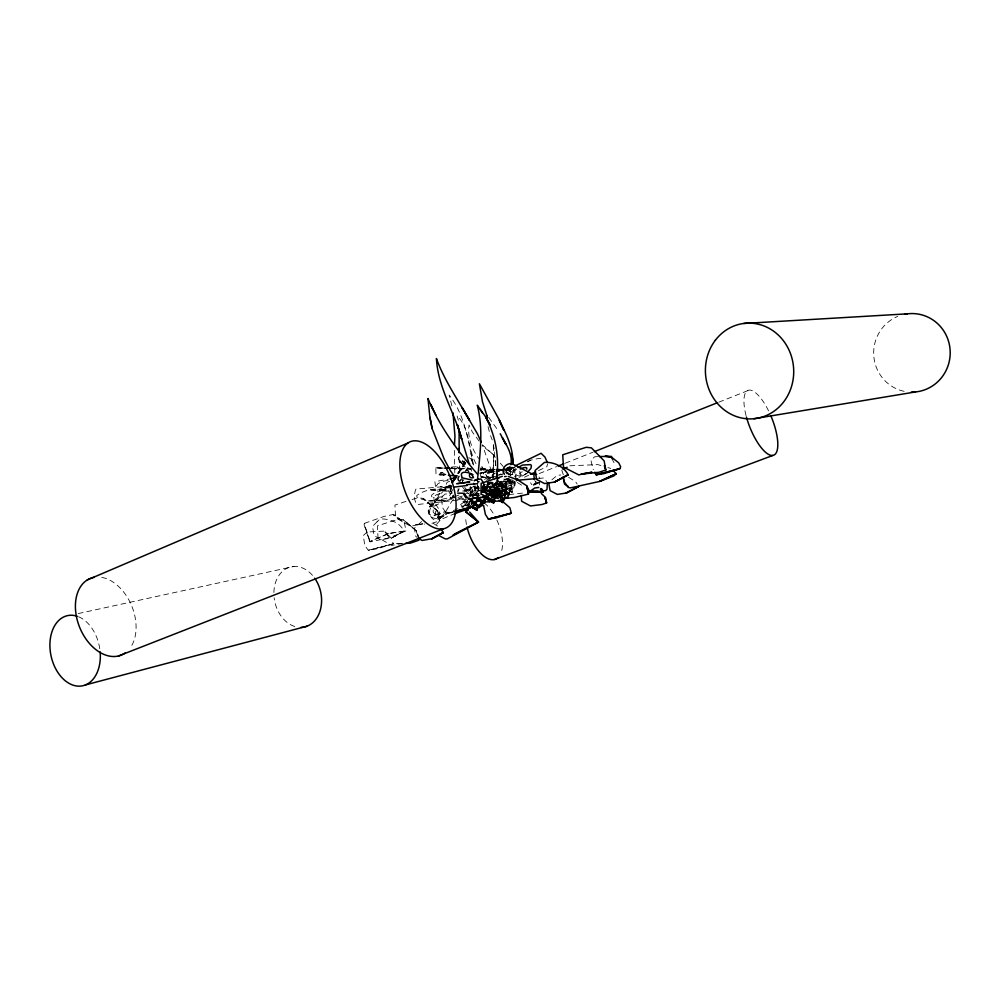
<?xml version="1.0" encoding="UTF-8"?>
<svg xmlns="http://www.w3.org/2000/svg" width="1000" height="1000" viewBox="0 0 1000 1000"><rect width="100%" height="100%" fill="white"/><g stroke="black" fill="none" stroke-linecap="round" stroke-linejoin="round"><path stroke-width="0.75" stroke-dasharray="5 3.75" d="M502.325 486.85L502.325 490.15L500.363 496.075L495.363 493.075L493.125 489.862L500.438 494.25L500.363 496.075L495.363 493.075L498.013 490.25L497.312 487.15L502.325 486.85L501.812 492.525M495.1 499.462L494.963 497.975L487.775 493.537L491.962 490.825L500.875 490.3L500.875 493.55L498.95 499.363M498.088 477.875L497.075 487.863L494.175 494.938L484.263 488.963L482.75 486.825M494.025 495.875L493 494L495.513 491.35L499.338 491.925L497.375 497.863L492.362 494.85L495.025 492.013L494.325 488.913L499.35 488.612L498.837 494.3L497.375 497.863L492.362 494.85L490.112 491.625L497.312 487.15L498.512 489.588L502.325 490.15L500.438 494.25M453.837 498.125L453.725 496.325M493.725 501.175L495.588 497.15L495.613 493.9L490.7 494.2L487.612 496.188M496.613 476.737L491.15 475.887L488.812 474.062L489.55 472.262L494.25 470.637L486.337 473.413L486.825 476.262L489.913 477.45M510.35 480.112L502.537 483.612L492.55 486.3L493.713 456.825L493.325 475.5L492.925 466.75M485.05 496.175L489.25 493.462L494.275 493.162L493.75 498.837M490.262 489.875L489.75 495.588L490.262 489.875L485.225 490.175L481 492.912M487.463 483.925L486.425 495.163L487.463 483.925L484.625 484.1M454.775 472.9L454.363 449.338M510.487 475.325L510.825 466.213M469.562 501.525L469.487 504.812L465.737 504.25L464.613 501.825L460.462 504.5L462.738 507.65M487.512 490.988L485.45 487.225L490.462 481.987L498.075 483.1L494.275 491.287L494.175 494.938L484.263 488.963L489.525 483.338L496.788 484.875L497.075 487.863M495.613 493.9L495 499.725L496.45 496.188L496.962 490.525L496.45 496.188M510.112 471.587L511.262 468.275L513.05 467.5L515.4 468.325L511.138 472.163L507.362 468.05L509.862 466.213M473.85 485.975L475.35 488.925L475.3 486.4M492.55 486.3L500.387 482.55L509.825 479.825M512.337 488.75L512.137 492.4L502.188 486.463L497.762 480.075L503.512 484.712L512.337 488.75L515.438 481.962M458.25 473.275L464.462 464.263L464.637 462.275L464.888 463.45C463.175 470 461.175 464.188 464.588 462.287M471.163 489.125L469.688 488.038C472.225 484.7 471.087 491.962 470.325 487.25M496.125 482.7L496.388 479.9M458.188 491.675L458.113 488.537M459.75 460.988L459.375 462.15L460.087 460.887L462.088 463.2L459.338 462.188L462.038 463.212M457.45 473.387L459.675 470.513L459.338 474.125M452.15 492.812L451.138 491.85C440.188 486.825 426.55 488.587 416.775 495.45L416.838 496.812L419.5 498.562L428.162 500.962L447.075 500.412L451.35 498.925L453.263 495.45M444.762 491.062C442.575 485.75 454.25 483.5 450.975 490.225L448.688 491.475L444.762 491.062L448.325 488.8L450.975 490.225M476.763 499.162L477.388 495.012L472.362 495.312L469.212 497.35M494.275 493.162L493.612 497.312L489.963 496.55M497.663 479.338L496.788 484.875L492.438 493.775M499.35 488.612L498.837 494.3M500.875 490.3L500.375 495.875M505.913 483.162L504.9 494.35L505.913 483.162L496.025 483.75L487.75 489.1L492.188 495.425L498.075 499.012M504.075 497.562L504.738 493.5L499.837 493.8L495.737 496.45L497.2 498.537M506.25 490.125L505.737 495.775L506.25 490.125L501.262 490.425L497.088 493.125L500.975 497.337L497.088 493.125M500.712 492.013L504.538 496.163L500.712 492.013L504.825 489.35L509.738 489.062L509.237 494.625L507.812 498.1M511.337 485.6L510.825 491.25L509.375 494.8L504.375 491.8L502.15 488.6L506.337 485.9L511.337 485.6L510.825 491.25M515.1 479.637L516.013 474.113L506.075 474.712M462.95 479.812L462.55 480.8A2.475 1.25 72.1 0 1 462.463 481.1M483.787 484.55L482.575 486.975M492.013 482.775L491.15 483.913L488.225 483.338M509.237 494.625L509.738 489.062M506.887 478.4L507.438 480.863L502.188 486.463L512.137 492.4L516.062 480.613M471.763 461.25L471.05 458.9L468.688 457.55M471.637 499.575L473.4 492.512L478.013 483.612M483.688 492.738L489.075 480.9M491.65 499.938L493.462 492.863L498.088 483.95L505.662 489.075L509.038 495.812L502.425 491.388L493.462 487.375L494.95 483.288L498.088 483.95M459.738 470.675L458.25 473.1M539.4 484.925L539.888 481.087M462.663 467L466.512 461.15M463.35 461.213L463.55 462.975L465.525 464.225L464.225 461.037M482.925 485.588L481.975 488.288L490.85 492.262L497.35 496.65L493.925 498.837M477.975 496L470.4 494.812L473.875 485.712M481.775 490.962L484.288 484.425M501.438 487.325L502.425 491.388L497.9 496.35L490.312 495.163L494.95 483.288L505.662 489.075L500.337 494.613L500.725 498.438M490.312 495.163L493.462 487.375M470.4 494.812L473.612 487.038L478.713 489.325M539.175 482.337L533.575 485.675L531.763 484.9L530.612 482.75M504.375 497.5L506.25 493.413L502.45 492.863L499.975 495.475L502.175 496.488M492.337 500.588L494.25 496.475L490.425 495.913L489.25 493.462M493.888 500.163L496.95 493.825L493.137 493.263L490.65 495.887L491.662 497.75M486.125 493.175L487.388 490.462L482.85 489.787M488.312 497.337L490.238 493.2L486.4 492.638L485.225 490.175L485.938 493.288L489.613 494.062L487.962 497.438M467.35 508.925L468.963 505.613L462.863 501.688L466.012 499.65M494.125 499.137L496.3 494.675L492.663 493.913L490.9 495.788M496.488 497.275L498.688 492.775L495.025 492.013M499.475 495.487L501.662 491.012L498.013 490.25M498.075 498.775L500.225 494.387L496.637 493.638L494.038 496.413L497.85 498.725M508.462 494.212L510.65 489.75L507.013 488.988L504.375 491.8L509.375 494.8L509.475 492.975L502.15 488.6M510.312 491.25L514.65 482.388L507.438 480.863M453.35 497.262L453.638 495.575M429.837 506.662L431.05 505.863C434.762 507.113 437.875 513.938 433.462 516.175L430.962 515.513L429.087 513.413L428.562 509.6L429.387 506.987L434.7 502.713L439.7 510.425L439.712 512.7L438.188 514.35L433.462 516.175M482.512 492.475L486.438 484.9L493.963 489.975L497.35 496.65M448.175 512.7C444.275 509.888 434.913 514.85 437.962 519.825L448.263 512.55L437.863 519.837L448.175 512.7L439.2 514M441.2 472.562L445.925 474.5L445.087 473.363C439.125 469.538 436.375 478.812 445.925 474.5L440.025 474.9L445.75 474.588M437.962 519.825L438.95 516.325L438.188 515.438M462.512 460.45L463.55 462.975M492.887 471.438C496.763 463.475 469.462 479.95 492.887 471.438L494.062 469.625L493.462 470.55M465.412 471.55L470.175 463.825M521.163 474.738L519.888 474L520.938 472.3L523.05 471.6M514.95 481.15L514.725 481.463A10.263 0.963 -18.8 0 1 510.962 483.325L504.613 485.637A8.025 0.75 -18.8 0 1 499.363 487.062L498.263 486.763A10.25 0.963 -18.9 0 1 502 484.888L508.4 482.562A8.025 0.75 -18.9 0 1 513.688 481.138M452.875 489.438L449.325 495.875L451.587 499.137L453.95 496.438M505.613 479.025L504.787 479.9L504.05 478.85M458.488 473.237L461 469.438M458.225 473.65L465.725 462.337M453.413 499.387C447.825 505.325 443.8 522.175 432.375 517.675C427.788 515.55 426.788 508.95 430.387 505.462L447.262 486.712L450.112 484.9M457.5 491.4L459.275 488.875M442.675 496.587L439.137 497.212L434.925 502.075L433.363 497.262L435.913 495.037L440.05 493.4L442.675 496.587L441.75 497.762M533.575 485.675L535.475 483.075L535.375 481.512M434.925 502.075L439.137 497.212L434.925 502.075L437.062 499.263M500.825 473.925L496.688 475.95L492.925 474.263L494.787 473.113M508.488 473.8C507.212 471.163 512.888 476.613 508.775 474.075M436.55 524.375L440.725 519.525L454.438 513.775M494.162 488L503.05 484.012L512.05 481.725L505.45 484.875L494.487 488.113L490.225 482.163M515.788 468.562L513.038 472.088L513.05 476.087M493.2 497.325L500.15 492.875L493.537 488.425L484.513 484.387L481.312 492.225L488.95 493.425L493.537 488.425L492.5 484.325L489.888 482.7M486.337 497.188L490.85 492.262L489.825 488.25L484.675 485.037M477.812 485.75L478.95 490.65L473.713 496.238L469.2 489.888L475.15 486.05M470.562 501.262L467.95 504.062L469.525 505.1L465.675 500.9L467.95 504.062L472.038 506.438M497.4 489.85L492.188 495.425L500.275 500.175L504.575 491.362L497.4 489.85L496.025 483.75L498.375 488.55L505.913 489.663L502.188 497.775L493.425 493.75L487.75 489.1M501.95 493.5L499.312 496.312L503.4 498.713L505.575 494.263L501.95 493.5L501.262 490.425L502.45 492.863M505.487 492.388L502.9 495.15L506.912 497.525L509.062 493.137L505.487 492.388L504.825 489.35L506 491.737L509.75 492.3M516.75 468.95L514.875 470.938L514.837 474.487L518.962 476.025L527.15 473.425L519.025 477.388M506 491.737L503.55 494.325L507.9 496.312L511.35 488.888L507.537 488.325L505.05 490.95L506.05 492.825M498.375 488.55L493.425 493.75L495.438 497.45M498.512 489.588L496.012 492.212L497.025 494.1M497.125 493L495.95 490.6L491.838 493.263L499.012 497.587L500.875 493.55L497.125 493L494.663 495.575L495.662 497.425M463.237 506.863L468.212 501.425M469.2 489.888L474.825 494.562L478.825 490.387M482.413 492.05L485.613 488.738L483.075 487.025M488.95 493.425L492.038 498.075L491.35 491.662L496.725 486.075L491.625 482.625M488.688 495.462L493.963 489.975L489.825 488.25M483.837 484.875L485.675 490.412L483.038 491.962M440.238 493.462L437.837 495.675M462.312 481.362L464.025 479.65M453.225 494.975L452.3 496.463L454.525 497.287L452.587 496.737M421.587 521.538L414.375 528.263L415.788 536.388L417.088 537.375M475.112 485.925L475.4 493.45L468.288 496.688M431.05 505.863L434.7 502.713M551.9 479.812L557.337 475.275L560.788 475.012M506.637 473.862L507.55 473.125L506.525 472.812M470.325 487.275L470.988 487.212M465.5 470.262L466.8 470.025L468.375 471.312M513.25 467.425L506.425 468.537L514.612 467.212L506.238 472.3M479.575 481.312L477.562 481.55M521.925 476.2L525.85 473.975M464.738 494.875L469.637 490.262L459.762 491.275M430.475 506.5L433.237 504.538L433.2 512.075L434.375 513.462L438.188 514.35M476.712 495.913L478.812 494.55M478.3 496.062L480.4 494.712M483.413 473.013L488.125 470.075L486.037 471.337M484.525 479.475L488.113 477.163L493.825 476.825M475.438 488.925L478.587 486.887L475.775 485.15M508.05 478.488C488.612 484.837 507.688 485.8 515.237 482.038M475.475 488.8L478.587 486.887M440.15 474.9L441.45 473.375L440.637 472.912M486.037 471.287L488.2 469.988M458.85 472.7L459.812 472.812M527.788 461.712L530.237 460.25L538.837 458.413L542.888 458.5L543.513 459.625M468.7 496.075L477.15 492.475M527.6 461.775L530.237 460.25M475.675 488.762L478.363 487.25M457.562 499.263L462.025 497.238M479.263 487.825L478.2 488.4A8.25 0.8 -18.8 0 0 478.675 488.938M449.675 481.337C444.038 482.45 445.988 487.5 451.075 486.55M434.688 515.375L439.712 512.7L434.288 515.462M459.613 456.25L458.425 457.825L458.713 459.5L469.062 471.725M451.262 467.225C461.75 464.65 468.088 474.85 451.15 467.362M454.288 496.15L430.725 507.875C428.15 511.375 430.188 517.788 433.95 519.738L468.325 503.725M463.988 491.312L473.688 486.488M486.163 480.275L493.113 476.825M502.85 472L512.575 467.163M506.337 471.238L514.612 467.212M501.688 474.55L505.538 472.675M462.287 496.05L457.875 497.475M486.562 495.112L514.625 481.863M524.45 477.225L528.65 475.238M538.475 470.613L546.9 466.637L547.55 463.837M482.4 489.175L485.75 487.413L484.05 484.588M453.312 496.325L453.713 496.138M537.75 482.875L531.763 484.9L538.7 483.038M494.663 473.825L492.987 474.25M499.425 475.138L502.225 474.012M485.65 494.85L516.062 482.762M539.237 473.55L556.613 466.65M565.3 463.188L592.825 452.25M718.825 402.175L749.237 390.087M482.275 489.012L486.538 487.4M480.375 490.012L467.65 493.537L479.988 488.488M455.45 496.312L459 494.975M451.262 485.387L445.288 487.55L451.163 485.438M479.137 493.55L470.85 496.2M465.213 491.3L468.462 490.163M431.912 523.325L439.875 520.75L436.962 510.7L423.125 498.325L417.688 497.8L411.85 499.588M406 501.375L394.925 505.075L395.588 517.825L410.562 526.263L422.837 523.85L415.65 524.637L424.613 524.1M469.012 494.787L475.4 493.45M463.587 498.275L457.4 499.775M504.787 479.9L508.462 478.837M509.425 478.55L504.938 479.812L508.725 478.812M453.575 512.025L446.463 513.475L442.9 508.212L441.012 497.762L445.1 494.05L452.038 493.537M481.488 491.087L485.675 490.412M453.762 511.613L446.463 513.475L455.238 512.163M482.088 487.863L485.7 487.188M494 477.325L480.788 476.987M493.025 485.425L496.238 484.963L482.388 444.837M484.038 472.625L493.188 470.938M452.337 468.587L461.087 468.8L456.9 466.962L462 469.075M78.225 613.575L294.012 566.438M450.588 487.25L437.062 490.1L435.4 485.6L434.875 481.675L448.425 479.188M509.162 474.862C516.075 476.287 511.438 464.312 506.8 468.013M487.463 483.15C490.438 481.85 489.425 487.65 487.225 483.038M489.375 471.512L492.062 470.95M479.038 487.875L467.225 490.2L464.7 487.3M490.65 470.1L487.312 470.763L479.862 470.175M448.125 480.3L442.812 481.375L438.025 483.638L436.45 485.925L443.612 487.413L451.987 486.587M480.225 473.263L498.5 469.688M506.725 468.075L509.462 467.525L506.413 468.113M480.487 473.025L495.737 470.138M480.238 473.25L486.275 472.125M443.612 487.413L449.913 486.25M505.625 468.587L515.725 466.775M402.912 543.337L391.712 545.45L378.013 537.562L377.413 525.8L398.237 519.263L403.25 519.738L416.25 530.9L419.012 538.225M500.012 482.375L513.513 480.887M434.15 497.562L433.363 497.262M444.325 490.6L428.938 489.913L446.825 490.238M490.737 477.488L491.413 477.413M569.837 465.812L597.75 464.588L602.087 465.863M466.737 499.162L417.2 504.538C413.688 501.225 413.938 493.488 415.925 489.075L451.35 485.975M491.512 496.475L522.475 493.113M488.875 471.863L493.725 472.225M490.25 471.987L495.412 471.45M445.538 487.463L451.6 486.863M428.162 500.962L445.562 500.55M488.212 482.762L514.062 480.525M538.375 478.438L543.763 477.975L546.85 481.662M442.238 490.487L434.775 492.688L431.688 495.075L431.562 496.4L433.4 498.537L440.938 500.775M481.238 476.55L483.462 477.262M468.325 501.6L464.613 501.825L465.337 504.862L468.963 505.613M401.35 543.425L396.675 543.688L401.15 543.525M597.7 456.613L594.712 456.788L590.875 460.225L593.3 469.75M487.512 482.512L489.1 483.4M483.913 468.438L480.6 468.312M449.45 468.363L471.737 469M480.575 469.212L495.462 469.575M505.913 469.825L509.237 470.1L510.812 475.538M470.412 488.775L470.262 486.712M458.475 468.688L470.925 469.012M480.262 469.25L495.25 469.625M505.637 469.888L508.6 469.963L505.487 469.875M451.138 468.312L471.1 468.762M480.538 469.15L494.562 469.562M443.612 468.1L435.812 467.812L436.012 474.575L446.9 475.288M487.8 469.888L479.913 469.425L491.962 469.938L480.3 467.762M452.975 468.45L455.425 468.575M444.275 500.462L438.837 500.1L447.612 498.013L450.5 494.45L448.537 491.25L440.213 488.812M513.025 480.163L508.475 479.5L503.512 484.712L505.5 488.462M495.588 497.15L491.85 496.6L490.7 494.2L491.388 497.225L494.963 497.975M446.625 487.512L451.438 488.312M537.45 483.013L534.963 480.938M481.287 477.1L483.275 477.638M478.95 490.65L486.188 492.163M502.887 497.312L500.513 496.812L499.837 493.8L501.012 496.188L498.562 498.762L495.737 496.45M483.387 484.237L486.438 484.9M507.425 472.812L508.413 473.025M481.637 476.737L490.288 478.812M478.913 493.913L473.4 492.512L472.212 489.85M491.35 491.662L484.412 489.888L483.175 487.212M500.337 494.613L493.462 492.863L492.188 490.2M607.863 467.575L610.75 468.425M459.338 462.188L461.8 463.05L460.087 460.887M492.5 484.325L496.725 486.075L500.15 492.875M481.475 486.987L485.613 488.738L489.05 495.462M494.275 491.287L483.175 485.363M497.438 496.037L490.112 491.625M474.825 494.562L478.587 496.3M469.975 488.562L471 489.038M506.062 472.35L508.2 473.587M469.288 507.275L465.163 504.862L462.863 501.688M517.312 482.488L522.487 485.65M568.625 477.35L575.562 481.613L577.125 484.038M433.325 523.438L440.2 527.712M482.537 491.05L487.962 494.725M477.062 480.85L479 482.925M485.213 448.125L492.163 453.612L496.463 458.725M492 453.475L482.925 445.225M463.963 461.188L464.787 461.875L464.2 460.975M460.462 504.5L462.312 506.075M488.55 484.3L487.163 482.688L488.787 484.6M489.212 483.512L488.35 483.013L488.462 484.212M471.788 471.225L470.487 468.8M500.262 463.15L503.212 466.55M460.163 461.062L461.25 462.388M462.475 486.95L466.838 492.612M479.162 441.175L472.275 431.875L469.062 424.988C467.3 437.175 471.662 448.575 478.65 458.462M503.713 467.512L507.775 473.05M488.65 417.35L498.612 431.138M491.838 493.263L494.038 496.413M505.138 469.925L507.362 473.438L505.288 469.988M487.975 478.713L481.375 465.363M465.688 504.062L466.75 505.913L465.163 504.862L467.8 502.05L467.312 500M539.012 476.938L539.788 478.75M611.75 458.275L614.3 463.25M507.537 488.325L506.337 485.9L507.013 488.988M494.325 488.913L495.513 491.35M489.875 480.788L488.113 477.163L488.963 480.875M493.137 493.263L491.962 490.825L492.663 493.913M472.362 495.312L473.512 497.762M476.012 463.688C467.337 448.4 470.262 428.675 457.038 415.725L458.375 420.225M490.55 435.7L492.225 439.938M464.7 486.987L467.863 495.075M477.2 486.637L478.738 491.025A8.912 0.85 -18.8 0 1 478.787 490.775M479.837 472.95L481.987 479.35M561.763 470.075L564.4 478.025M461.3 476.863L462.738 481.25M417.762 536.225L416.25 530.9L403.25 519.738L417.275 531.487L418.625 538.763M488.05 426.613L489.988 434.288M451.9 405.85L449.15 395.025C464.95 415.175 468.375 440.975 473.175 465.412L471.1 453.75L473.537 465.025M495.95 490.6L496.637 493.638M459.95 470.85L458.85 457.325M493.338 444.363L494.175 448.875M495.65 465.613L494.137 450.588M514.65 482.388L515.013 485.363M493.288 445.637L493.688 457.075M497.163 479.513L498.062 487.062M513.387 467.488L514.425 476.587M495.85 465.7L495.213 459.787L495.6 464.35M519.812 471.2L519.888 474M477.537 481.188L477.738 488.787M516.013 474.113L516.025 476.712M504.738 493.5L504.738 496.737M294.762 626.5A30.812 23.45 77.2 0 1 274.137 597.775M273.888 592.513A30.812 23.45 77.2 0 1 288.363 567.65A30.812 23.45 77.2 0 1 313.788 576.925M78.537 616.737A35.888 24.625 77.9 0 1 99.987 650.362M904.137 391.312A39.288 38.275 -87.5 0 1 873.812 356.362A39.288 38.275 -87.5 0 1 897.738 316.388M466.463 524.562A31.8 15.537 68.9 0 1 465.562 516.925M467.6 504.812A31.8 15.537 68.9 0 1 470.375 501.163M484.062 502.825A31.8 15.537 68.9 0 1 495.688 517.638M496.863 520.05A31.8 15.537 68.9 0 1 500.662 553.737M746.05 415.588A34.862 11.875 68.4 0 1 748.825 390.138A34.862 11.875 68.4 0 1 768.925 411.575M101.725 577.375A41.35 28.15 68 0 1 131.7 605.887A41.35 28.15 68 0 1 130.538 647.463M483.963 487.6A10.55 1.013 -18.8 0 0 490.962 485.2L495.637 483.1A8.25 0.8 -18.8 0 0 495.238 482.537L489.938 483.862A10.537 1.013 -18.8 0 0 482.863 486.3M481.987 490.55A9.488 0.9 -18.8 0 0 488.425 488.587L494.312 486.275A8.912 0.85 -18.8 0 0 496.238 484.963M486.688 487.275A9.488 0.9 -18.8 0 1 493.188 485.288M507.325 468.212L511.138 472.163L507.325 468.237M450.412 488.888L450.312 491.075L450.925 486.012L450.438 488.913M445.425 488.288L445.3 490.312L445.838 486.775L445.45 488.3M364.775 523.237L364.038 524.663L369.675 541.65L370.475 541.875L389.762 537.65L406.037 530.887L404.35 522.712L393.05 514.55L384.05 516.413L364.775 523.237M377.075 521.775L372.512 526.425L374.05 535.35L380.562 539.825L391.763 537.95L404.038 531.138C399.85 522.4 389.162 518.438 379.95 518.987L377.075 521.775M367.15 532.013L363.338 535.475L364.75 545.438L368.275 550.275L393.35 543.787L391.275 538.15L385.012 531.838L388.938 537.888L385.863 531.025L367.15 532.013M404.038 531.138L391.763 537.95L404.038 531.138M435.812 467.812L443.375 468.137L435.712 467.875M388.587 533.538L369.675 541.65L388.587 533.538L406.037 530.887L388.587 533.538M393.35 543.787L376.975 548.825L368.275 550.275L393.35 543.787M395.65 515.363L393.05 514.55L403.65 522.238L395.65 515.363M438.113 511.287L423.125 498.325L436.962 510.7L439.875 520.75L438.113 511.287M463.65 462.788L462.562 461.25L464.35 463.888L462.625 461.388L463.65 462.788M369.5 540.087L364.75 525.712L369.5 540.087"/><path stroke-width="1.5" d="M472.05 502.275L470.988 500.4L473.512 497.762L477.325 498.338L475.4 504.25L470.45 501.225M478.137 505.737L476.863 510.2L471.987 507.212L476.863 510.2L478.3 506.7M476.125 505.475L475.087 503.625L477.587 501L481.388 501.562L479.462 507.45L474.525 504.438L473.013 502.312M459.212 452.625L459.263 448.263L459.125 451.287M482.312 496.512L484.862 496.887L482.912 502.825L477.938 499.8L476.413 497.663M484.913 497.163L488.275 499.162L488.312 497.337L486.1 496.312M493.725 501.175L493.675 502.95L490.4 501.012M502.137 498.975L502.038 501.362L503.188 498.562M419.012 538.225L418.9 540.212L410.087 543.2L405.625 543.362M454.45 444.963L454.975 436.163L452.962 412.788M510.925 464.688C512.737 454.637 507.038 446.012 502.362 437.675L506 444.588L500.25 433.775M496.512 478.512C499.738 457.688 495.513 435.812 485.887 417.262L490.062 424.913L485.85 417.163L477.275 405.188C483.675 429.688 479.85 454.925 477.5 479.675M472.013 501.987L471.55 504.338L471.463 502.812M472.512 502.438L475.4 504.25L477.325 498.338M474.525 504.438L479.462 507.45L481.388 501.562M485.95 499.4L485.825 497.875L483.638 502.35L484.487 502.95L486.425 497.038L484.487 502.95L482.262 501.637M461.163 479.425C459.513 483.862 456.388 478.45 459.075 476.35M543.263 491.712C541.675 486.213 537.837 488.988 543.263 491.712L529.938 491.362L534.75 488.013L538.812 487.425M504.237 499.05L502.825 502.525L499.55 500.588M505.262 496.95L504.3 499.312L503.4 498.713M484.375 499.263L482.912 502.825L477.938 499.8M483.263 502.25L481.825 505.763L479.625 504.462M493.263 500.025L492.3 502.4L487.312 499.375L485.8 497.238M494.625 500.625L493.675 502.95L490.138 500.775M469.05 507.137L467.6 510.65L464.3 508.688M472.038 506.438L472.837 507.062L474.288 503.537M504.125 498.088L502.825 502.525L499.263 500.363M483.1 501.275L481.825 505.763L481 505.163L482.075 502.95M474.1 502.562L472.837 507.062M492.825 502.35L493.888 500.163M536.675 474.387L533.825 474.188L534.388 479.775M456.812 475.763L452.612 482.088L456.625 476.062M451.938 482.625L456.688 475.6M504.562 476.6L506.213 476.425M516.388 480.712L517.775 478.975L515.5 478.288M480.188 497.2L478.512 498.963L479.562 500.838M473.575 508.25L472.537 506.425L475.012 503.825M527.712 472.062L530.962 468.275L531.413 465.6L530.65 464.588L522.513 465.062L518.025 467.55M578.7 486.475L566.188 493.025L578.7 486.475L566.188 493.025L557.312 494.4L550.112 490.637L548.625 482.525M526.737 469.212C528.162 466.163 521.638 467.912 520.275 469.062M496.538 476.425L497.75 474.862L496.175 473.212M492.663 501.3L500.988 500.975L506.737 497.287M482.488 502.038L489.363 501.763L491.637 500.3M563.112 469.363L567.15 467.238M454.525 534.138L478.5 522.075L469.65 512.025M515.363 465.788L541.075 453.275L544.975 457.1L547.225 462.275M531.462 473.913L535.675 471.938M453.35 478.413L455.65 477.375M453.062 534.95L478.5 522.075L465.625 511.662L478.5 522.075L447.312 538.888L445.188 538.888L439.062 535.638M87.263 579.963L407.938 443.025M454.438 513.775L465.275 509.938M558.062 466.075L563.862 463.762M594.275 451.675L717.375 402.75M118.5 655.987L443.325 528.837A46.688 23.663 67.8 0 0 440.725 459.075A46.688 23.663 67.8 0 0 399.875 466.9A46.688 23.663 67.8 0 0 443.325 528.837M494.45 559.513L772.925 455.412M476.95 479.625L481 478.95L483.775 483.438M474.2 480.675L478.625 479.062L474.5 480.475M502.337 476.325L481.15 483.325L481.087 494.038L494.513 500.55M583.088 473.762L578.862 474.938L563.462 467.062L562.75 454.775L586.225 447.3L591.388 447.837L604.125 460.875L605.825 470.025L598.875 472.3L581.4 474.1L591.788 472.275L581.4 474.1M455.238 512.163L472.738 506.775L455.225 511.238M455.05 511.625L472.738 506.775M466.613 482.438L469.775 481.938L457.688 483.512M85.337 684.963L307 626.213M508.25 476.475L517.337 479.637L526.688 485.763L528.55 494.075L514.325 497.512L505.15 498.387M450 478.837L456.025 477.775M753.925 418.725L915.487 391.95M530.4 474.25L534.1 473.7M465.5 482.6L456.562 483.762M468.288 499L488.413 496.812M530.212 492.275L537.95 491.438M542.6 490.938L545.7 490.6L547.013 489.237L547.312 483.25M496.763 471.312L499.462 471.025M454.363 487.075L467.3 485.45M466.75 484.625L477.537 483.688M517.1 480.262L536.862 478.562M743.8 323.462L907.4 313.837M599.2 456.538L611.413 456.4L612.562 459.075M485.037 498.35L487.837 498.237M457.575 493.125L464.387 493.325L465.737 496.188M496.962 469.6L502.925 469.75M496.725 469.663L504.15 469.85M444.975 468.137L449.6 468.275M496.125 469.6L503.925 469.825M445.175 468.162L449.85 468.338M448.438 475.363L456.138 475.75M496.188 477.762L499.275 477.925M611.112 457.025L605.175 456.2L611.075 456.838L618.7 462.812L620.675 466.788L619.775 468.725L603.475 473.738L596.237 474.725L594.775 472.238M472.15 480.15L462.5 477.887M473 474.663C469.012 472.2 458.45 469.775 462.1 477.35M482.938 501.012L476.6 497.388M475.4 502.45L469.1 498.825M475.087 503.625L479.475 505.662M472.537 506.425L476.875 508.438M532.913 474.363L514.2 464.812C508.525 460.688 499.675 468.475 504.425 474.275M463.75 508.237L467.6 510.65L467.587 508.875M485.35 497.35L488.275 499.162M487.312 499.375L492.3 502.4L492.337 500.588L487.925 498.55L488.95 500.412M568.162 486.388L564.575 484.188L563.175 477.125M473.638 483.35L474.45 484.387M418.325 538.15L422 540.462L431.875 538.75L443.338 532.562L440.975 528.925M506.912 497.525L507.812 498.1M469.288 507.275L470.087 507.887L470.075 506.1M503.312 502.013L509.875 507.75L511.337 513.175L495.925 517.913L488.45 519.1L485.412 514.487L483.562 505.275M470.887 500.575L463.688 494.1L466.037 498.05M612.987 470.525L616.325 473.663L613.9 475.9L599.663 481.425L570.55 487.863L568.212 487.45L564.113 481.625L563.237 477.287M541.188 493.338L545.562 497.562L546.562 502.938L542.075 504.5L530.5 505.962L521.613 501.25L521.287 495.475M477.425 474.137C457.812 451.112 439.613 426.587 427.962 398.5L429.888 417.225L432.137 428.575L444.325 459.375L450.637 471.062L455.613 477.875M480.125 409.35L482.388 412.812M435.962 415.188L430.637 404.237L432.725 408.925M529.875 492.212L526.688 485.763L528.55 494.075M476.438 498.55L477.587 501M481.175 442.125L477.55 433.975L462.113 407.625L469.513 420.363C458.075 400.012 444.412 380.575 436.425 358.537C437.863 387.388 454.35 411.925 461.737 439.225L457.4 424.75L469.1 463.587M487.262 416.775L482.475 401.737L479.387 383.762L499.412 420.087L503.812 430.15L499.275 420.337C506.262 434.1 513.675 448.312 512.8 464.263M604.425 465.588L605.3 468.175M604.462 465.913L605.825 470.025M429.95 417.325L432.137 428.575M489.087 499.25L489.363 501.763M500.725 498.438L500.988 500.975M513.05 464.45L511.975 453.862L512.775 464.312M486.838 417.987L486.688 415.262M480.8 502.375L480.913 503.913M476.763 499.162L476.863 500.7M459.087 429.637L459.162 452.562M454.837 475.95L454.888 479M314.7 578.175A30.812 23.45 77.2 0 1 320.337 610.05A30.812 23.45 77.2 0 1 300.988 627.388M100.15 651.912A35.888 24.625 77.9 0 1 76.475 685.975A35.888 24.625 77.9 0 1 49.9 644.638A35.888 24.625 77.9 0 1 77.225 616.25M904.587 314.3A39.288 38.275 -87.5 0 1 950.062 349.325A39.288 38.275 -87.5 0 1 911.213 392.113M498.038 557.575A31.8 15.537 68.9 0 1 467.038 527.2M770.763 415.588A34.862 11.875 68.4 0 1 772.412 455.475A34.862 11.875 68.4 0 1 746.425 417M125.188 652.938A41.35 28.15 68 0 1 79.787 627.663A41.35 28.15 68 0 1 94.125 577.325M473.413 477.537C467.137 480.037 469.062 468.387 473.475 477.525M568.15 474.8L554.425 482.113L544.525 483.537L536.688 479.487L535.05 470.538L544.513 462.388C553.575 461.8 563.975 466.425 568.15 474.8L554.425 482.113L568.15 474.8M443.338 532.562L431.875 538.75L443.338 532.562M610.538 476.337L599.663 481.425L616.325 473.663L610.538 476.337M543.15 491.7L529.938 491.362L543.062 491.737M511.337 513.175L488.45 519.1L511.337 513.175M619.775 468.725L596.237 474.725L619.775 468.725M546.375 501.788L544.775 497.25L546.562 502.938L546.375 501.788M715.362 340.238A47.912 44.138 85.6 0 0 742.438 418.175A47.912 44.138 85.6 0 0 790.863 354.637A47.912 44.138 85.6 0 0 715.362 340.238"/></g></svg>
